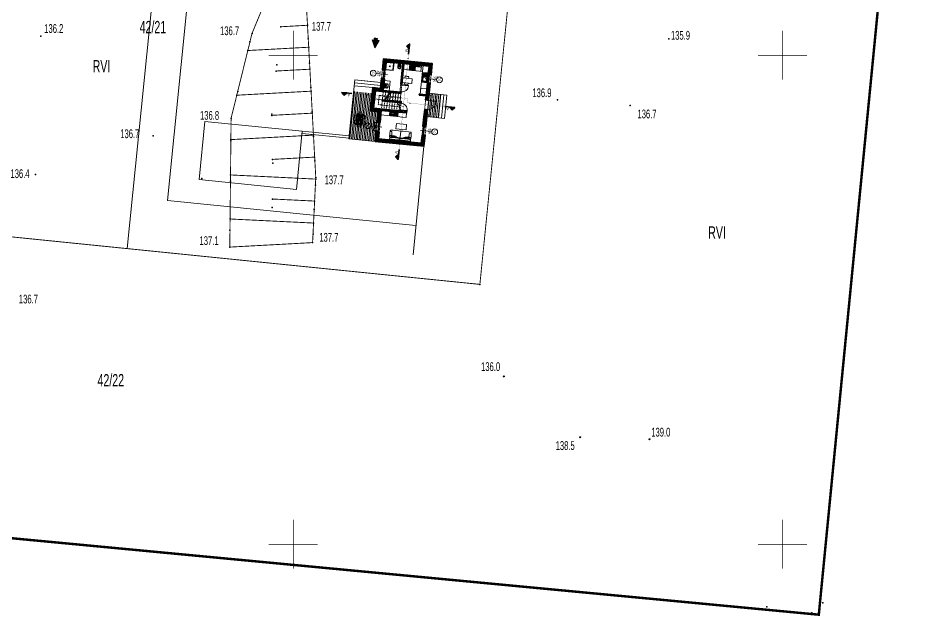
# Model space of a CAD drawing. Header units: millimetres. Extents: x -2481 to 45049, y -11067 to 11055.
# Drawn here: x 35460 to 44647, y -11067 to -4953 of the extents above; entities that cross this region are included whole.
import ezdxf

# ---------------------------------------------------------------- set-up
doc = ezdxf.new("R2010")
doc.units = ezdxf.units.MM
for name, pattern in [('DASHED', [19.05, 12.7, -6.35]), ('DOT', [6.35, 0, -6.35]), ('GAG', [2.5, 1.5, -0.5, 0, -0.5]), ('GUZ', [1.5, 1, -0.5]), ('WSQ', [1.75, 1.25, -0.5])]:
    doc.linetypes.add(name, pattern=pattern)
for name, color, linetype, lineweight in [('A-ELEWACJA CIENKA', 11, 'Continuous', 13), ('A-meble', 254, 'Continuous', 5), ('A-murowane', 3, 'Continuous', 35), ('A-p.widokowa', 6, 'Continuous', 15), ('A-pod', 6, 'DASHED', 15), ('A-schody', 2, 'Continuous', 5), ('A-schody nad', 2, 'DASHED', 5), ('A-stolarka', 1, 'Continuous', 5), ('A-w.ocieplenie', 4, 'BATTING', 5), ('A-wykończenie', 4, 'Continuous', 5), ('A17_OPIS_WARSTW', 22, 'Continuous', 9), ('B-linia przekrojowa', 255, 'DOT', 30), ('B-materiały', 9, 'Continuous', 0), ('B-opis', 7, 'Continuous', 0)]:
    doc.layers.add(name, color=color, linetype=linetype, lineweight=lineweight)
for name, color, linetype in [('DZIALKI', 96, 'Continuous'), ('nr_dzialki', 96, 'Continuous'), ('siatka', 1, 'Continuous'), ('skarpa', 7, 'WSQ'), ('uzytki', 96, 'GUZ'), ('wys_pomiar', 7, 'Continuous'), ('zakres', 1, 'GAG')]:
    doc.layers.add(name, color=color, linetype=linetype)
doc.styles.add('APLUS', font='arial.ttf', dxfattribs={"width": 0.6})
doc.styles.get("Standard").update_dxf_attribs({"font": 'arial.ttf'})
doc.linetypes.add('BATTING', pattern='A,0.00254,-2.54,[134,ltypeshp.shx,S=2.54,R=0,X=-2.54,Y=0],-5.08,[134,ltypeshp.shx,S=2.54,R=180,X=2.54,Y=0],-2.54', length=10.16254)

# ---------------------------------------------------------------- blocks, each defined once
blk = doc.blocks.new('WSP')
at = {"color": 0, "linetype": 'Continuous'}
blk.add_circle((0, 0), 0.1, dxfattribs=at)
blk = doc.blocks.new('A$C65A02EB3')
at = {"layer": 'A-meble'}
for p, q in [((61.3, 59.7), (0, 59.7)), ((0, 59.7), (0, 0)), ((0, 0), (61.3, 0)), ((4.6, 50.5), (4.6, 9.2)), ((4.6, 30.8), (10.3, 36.5)), ((4.6, 30.8), (28.9, 30.8)), ((8.7, 24.8), (4.6, 28.9)), ((4.6, 28.9), (28.9, 28.9)), ((5.9, 53.8), (10.3, 49.5)), ((8.7, 8.7), (5.9, 5.9)), ((50.5, 55.1), (9.2, 55.1)), ((9.2, 4.6), (50.5, 4.6)), ((12.7, 20.8), (10.2, 23.4)), ((12.7, 12.7), (10.2, 10.2)), ((11.7, 48), (14.3, 45.5)), ((11.7, 37.9), (14.3, 40.4)), ((21.8, 48), (19.3, 45.5)), ((21.8, 37.9), (19.3, 40.4)), ((20.8, 20.8), (23.4, 23.4)), ((20.8, 12.7), (23.4, 10.2)), ((28.9, 55.1), (23.3, 49.5)), ((28.9, 30.8), (23.3, 36.5)), ((24.8, 24.8), (28.9, 28.9)), ((24.8, 8.7), (28.9, 4.6)), ((28.9, 55.1), (28.9, 30.8)), ((28.9, 28.9), (28.9, 4.6)), ((30.8, 55.1), (34.9, 51)), ((30.8, 55.1), (30.8, 30.8)), ((30.8, 30.8), (34.9, 34.9)), ((30.8, 30.8), (55.1, 30.8)), ((30.8, 28.9), (55.1, 28.9)), ((36.5, 23.3), (30.8, 28.9)), ((30.8, 28.9), (30.8, 4.6)), ((36.5, 10.3), (30.8, 4.6)), ((36.4, 49.5), (38.9, 47)), ((36.4, 36.4), (38.9, 38.9)), ((40.4, 19.3), (37.9, 21.8)), ((40.4, 14.3), (37.9, 11.7)), ((48, 21.8), (45.5, 19.3)), ((48, 11.7), (45.5, 14.3)), ((47, 47), (49.5, 49.5)), ((47, 38.9), (49.5, 36.4)), ((55.1, 28.9), (49.5, 23.3)), ((53.8, 5.9), (49.5, 10.3)), ((51, 51), (53.8, 53.8)), ((51, 34.9), (55.1, 30.8)), ((55.1, 9.2), (55.1, 50.5)), ((59.9, 50.1), (56.5, 50.1)), ((56.5, 50.1), (56.5, 48.7)), ((56.5, 48.7), (59.9, 48.7)), ((56.5, 47), (56.5, 48.4)), ((56.5, 48.4), (59.9, 48.4)), ((59.9, 47), (56.5, 47)), ((56.5, 45.2), (56.5, 46.7)), ((56.5, 46.7), (59.9, 46.7)), ((59.9, 45.2), (56.5, 45.2)), ((59.9, 48.7), (59.9, 50.1)), ((59.9, 48.4), (59.9, 47)), ((59.9, 46.7), (59.9, 45.2)), ((61.3, 0), (61.3, 59.7))]:
    blk.add_line(p, q, dxfattribs=at)
for centre, radius in [((16.8, 16.8), 6.76), ((16.8, 43), 4.58), ((43, 43), 6.76), ((43, 16.8), 4.58), ((58.3, 39.7), 2.18), ((58.3, 30.5), 2.18), ((58.3, 21.3), 2.18), ((58.3, 12.2), 2.18)]:
    blk.add_circle(centre, radius, dxfattribs=at)
for centre, start, end in [((9.2, 50.5), 90, 180), ((9.2, 9.2), 180, 270), ((50.5, 50.5), 0, 90), ((50.5, 9.2), 270, 0)]:
    blk.add_arc(centre, 4.6, start, end, dxfattribs=at)
blk = doc.blocks.new('A$C7FE075C5')
at = {"layer": 'A-stolarka'}
for p, q in [((-5, 0), (-85, 0)), ((-85, -4), (-5, -4)), ((-85, -8), (-5, -8))]:
    blk.add_line(p, q, dxfattribs=at)
for points in [[(-90, 0), (-85, 0), (-85, -8), (-90, -8), (-90, 0)], [(-5, 0), (0, 0), (0, -8), (-5, -8), (-5, 0)]]:
    blk.add_lwpolyline(points, dxfattribs=at)
blk = doc.blocks.new('A$C7B764E71')
at = {"layer": 'A-meble'}
for points in [[(-90, 0), (-90, 90), (0, 90), (0, 0)], [(-85, 5), (-85, 85), (-5, 85), (-5, 5)]]:
    blk.add_lwpolyline(points, close=True, dxfattribs=at)
blk.add_circle((-44, 45), 5, dxfattribs=at)
at = {"layer": 'A-meble', "style": 'APLUS', "width": 0.8, "flags": 9}
blk.add_attdef('ESTCODE', (-90, 90), '', height=0.0213, dxfattribs=at)
blk = doc.blocks.new('A$C19D832B9')
at = {"layer": 'A-meble'}
blk.add_lwpolyline([(49.5, -12.6, -0.108747), (30.3, -15.5), (0, -13.5), (0, 13.5), (30.3, 15.5, -0.108747), (49.5, 12.6, -0.297002), (58.1, 0, -0.297002)], format="xyb", close=True, dxfattribs=at)
for points in [[(2.9, -13.7), (3.8, -11.4, 0.092626), (3.9, -10.6), (3.9, 10.3, 0.110215), (3.7, 11.1), (2.5, 13.7)], [(33.4, -11.5, 0.140223), (47.8, -8.2, 0.280577), (53.5, 0, 0.280577), (47.8, 8.2, 0.140223), (33.4, 11.5, 0.496783), (19.9, 0, 0.496783), (33.4, -11.5, -0.492052), (21.8, 0, -0.492052), (33.4, 11.5)], [(32.2, -3.9), (28.2, -3.9, -0.414214), (26.2, -1.9), (26.2, 0), (26.2, 1.8, -0.414214), (28.2, 3.8), (32.2, 3.8)], [(47.6, -8.4, 0.255814), (54.7, 0, 0.255814), (47.6, 8.4)]]:
    blk.add_lwpolyline(points, format="xyb", dxfattribs=at)
blk.add_lwpolyline([(6.1, -11), (6.1, 10.7)], dxfattribs=at)
for centre in [(14.8, 5.8), (14.8, -5.8)]:
    blk.add_circle(centre, 1.28, dxfattribs=at)
blk.add_arc((30.4, 0), 4.2, 294.68589, 65.31411, dxfattribs=at)
blk = doc.blocks.new('A$C40803298')
at = {"layer": 'A-meble', "linetype": 'Continuous'}
for p, q in [((0, -22.5), (0, 22.5)), ((0, 22.5), (19.5, 22.5)), ((0, 7.1), (0, -7.1)), ((15.6, 3.8), (15.6, 1.4)), ((0, -22.5), (19.5, -22.5)), ((11.8, 0), (14.2, 0)), ((15.6, -1.4), (15.6, -3.8)), ((17.1, 0), (19.5, 0))]:
    blk.add_line(p, q, dxfattribs=at)
for points in [[(2.4, 12.9), (2, 11.3), (1.7, 9.7), (1.5, 8.1), (1.3, 6.5), (1.1, 4.9), (1, 3.2), (0.9, 1.6), (0.9, 0)], [(0.9, 0), (0.9, -1.6), (1, -3.2), (1.1, -4.8), (1.3, -6.5), (1.5, -8.1), (1.7, -9.7), (2, -11.3), (2.3, -12.9)], [(3.7, 15), (3.4, 14.7), (3.2, 14.5), (3, 14.3), (2.8, 14), (2.7, 13.8), (2.6, 13.5), (2.4, 13.2), (2.4, 12.9)], [(3.7, 12.7), (3.5, 11.1), (3.3, 9.5), (3.1, 7.9), (3, 6.4), (2.9, 4.8), (2.8, 3.2), (2.8, 1.6), (2.8, 0)], [(2.8, 0), (2.8, -1.6), (2.8, -3.2), (2.9, -4.8), (3, -6.3), (3.1, -7.9), (3.3, -9.5), (3.5, -11.1), (3.7, -12.7)], [(22.5, 21.3), (20, 21.3), (17.5, 21), (15, 20.5), (12.5, 19.8), (10.2, 18.9), (7.9, 17.7), (5.7, 16.4), (3.7, 15)], [(5, 15), (4.7, 14.8), (4.5, 14.5), (4.3, 14.2), (4.1, 13.9), (4, 13.6), (3.8, 13.3), (3.8, 13), (3.7, 12.7)], [(22.5, 21.3), (20.1, 21.3), (17.8, 21), (15.4, 20.5), (13.1, 19.8), (10.9, 18.8), (8.8, 17.7), (6.8, 16.4), (5, 15)], [(11, 12), (10.2, 10.6), (9.6, 9.2), (9, 7.7), (8.6, 6.2), (8.3, 4.7), (8.1, 3.1), (8, 1.6), (8.1, 0)], [(8.1, 0), (8, -1.6), (8.1, -3.1), (8.3, -4.7), (8.6, -6.2), (9, -7.7), (9.6, -9.2), (10.2, -10.6), (11, -12)], [(11.7, 12.6), (11.3, 9.4), (11, 6.3), (10.8, 3.2), (10.7, 0), (10.8, -3.2), (11, -6.3), (11.3, -9.5), (11.7, -12.6)], [(20.7, 19.7), (19.2, 19.1), (17.8, 18.4), (16.5, 17.5), (15.2, 16.6), (14, 15.6), (12.9, 14.4), (11.9, 13.2), (11, 12)], [(29.2, 18.2), (28.2, 19.2), (27.2, 20.1), (26.1, 20.9), (24.9, 21.5), (23.6, 22), (22.2, 22.3), (20.9, 22.5), (19.5, 22.5)], [(26.4, 17.4), (25.9, 18), (25.2, 18.5), (24.6, 18.9), (23.8, 19.2), (23.1, 19.5), (22.3, 19.7), (21.5, 19.7), (20.7, 19.7)], [(31.7, 6.2), (31.4, 7.7), (30.9, 9.2), (30.4, 10.7), (29.8, 12.1), (29.1, 13.5), (28.3, 14.9), (27.4, 16.2), (26.4, 17.4)], [(31.1, 15.2), (30.9, 15.6), (30.7, 16), (30.5, 16.4), (30.2, 16.8), (30, 17.2), (29.7, 17.5), (29.4, 17.9), (29.2, 18.2)], [(34.9, 1.6), (34.8, 3.3), (34.5, 5.1), (34.2, 6.9), (33.7, 8.6), (33.2, 10.3), (32.6, 12), (31.9, 13.6), (31.1, 15.2)], [(31.7, -6.2), (32, -4.7), (32.3, -3.1), (32.4, -1.6), (32.4, 0), (32.4, 1.6), (32.3, 3.1), (32, 4.7), (31.7, 6.2)], [(34.9, -1.6), (35, -1.2), (35, -0.8), (35, -0.4), (35, 0), (35, 0.4), (35, 0.8), (35, 1.2), (34.9, 1.6)], [(2.3, -12.9), (2.4, -13.2), (2.5, -13.4), (2.7, -13.7), (2.8, -14), (3, -14.3), (3.2, -14.5), (3.4, -14.7), (3.7, -14.9)], [(3.7, -12.7), (3.7, -13), (3.8, -13.3), (3.9, -13.6), (4.1, -13.9), (4.3, -14.2), (4.5, -14.5), (4.7, -14.7), (4.9, -15)], [(3.7, -14.9), (5.7, -16.4), (7.9, -17.7), (10.1, -18.8), (12.5, -19.8), (14.9, -20.5), (17.4, -21), (19.9, -21.3), (22.5, -21.3)], [(4.9, -15), (6.8, -16.4), (8.8, -17.7), (10.9, -18.8), (13.1, -19.7), (15.4, -20.5), (17.7, -21), (20.1, -21.3), (22.5, -21.3)], [(11, -12), (11.9, -13.2), (12.9, -14.4), (14, -15.6), (15.2, -16.6), (16.5, -17.5), (17.8, -18.4), (19.2, -19.1), (20.7, -19.7)], [(19.5, -22.5), (20.9, -22.5), (22.2, -22.3), (23.6, -22), (24.9, -21.5), (26.1, -20.9), (27.2, -20.1), (28.2, -19.2), (29.2, -18.2)], [(20.7, -19.7), (21.5, -19.7), (22.3, -19.7), (23.1, -19.5), (23.8, -19.2), (24.6, -18.9), (25.2, -18.5), (25.9, -18), (26.4, -17.4)], [(26.4, -17.4), (27.4, -16.2), (28.3, -14.9), (29.1, -13.5), (29.8, -12.1), (30.4, -10.7), (30.9, -9.2), (31.4, -7.7), (31.7, -6.2)], [(29.2, -18.2), (29.4, -17.9), (29.7, -17.5), (30, -17.2), (30.2, -16.8), (30.5, -16.4), (30.7, -16), (30.9, -15.6), (31.1, -15.2)], [(31.1, -15.2), (31.9, -13.6), (32.6, -12), (33.2, -10.3), (33.7, -8.6), (34.2, -6.9), (34.5, -5.1), (34.8, -3.3), (34.9, -1.6)]]:
    blk.add_lwpolyline(points, dxfattribs=at)
for points in [[(12.7, 0), (13.5, -2.1), (15.6, -2.9), (17.8, -2.1), (18.6, 0), (17.8, 2.1), (15.6, 2.9), (13.5, 2.1)], [(13.5, 0), (14.1, -1.5), (15.6, -2.1), (17.2, -1.5), (17.8, 0), (17.2, 1.5), (15.6, 2.1), (14.1, 1.5)]]:
    blk.add_lwpolyline(points, close=True, dxfattribs=at)
blk = doc.blocks.new('A$C5D1E42C7')
at = {"layer": 'A-meble', "linetype": 'Continuous'}
for p, q in [((34.4, 106.7), (65.8, 106.7)), ((34.4, 106.7), (34.4, 91.4)), ((34.9, 109.5), (34.6, 107.6)), ((65.7, 107.6), (34.6, 107.6)), ((34.9, 109.5), (65.4, 109.5)), ((65.7, 107.6), (65.4, 109.5)), ((65.8, 91.4), (65.8, 106.7)), ((87.8, 106.7), (119.2, 106.7)), ((87.8, 106.7), (87.8, 91.4)), ((88.2, 109.5), (87.9, 107.6)), ((119, 107.6), (87.9, 107.6)), ((88.2, 109.5), (118.7, 109.5)), ((119, 107.6), (118.7, 109.5)), ((119.1, 91.4), (119.1, 106.7)), ((-0.2, 72.4), (1.7, 72.7)), ((-0.2, 72.4), (-0.2, 41.9)), ((1.7, 41.6), (-0.2, 41.9)), ((1.7, 41.6), (1.7, 72.7)), ((2.6, 72.8), (2.6, 41.5)), ((2.6, 72.8), (17.9, 72.8)), ((17.9, 41.5), (2.6, 41.5)), ((137.2, 91.4), (17.9, 91.4)), ((17.9, 91.4), (17.9, 22.9)), ((17.9, 22.9), (137.2, 22.9)), ((34.6, 7.6), (34.6, 22.9)), ((34.6, 7.6), (66, 7.6)), ((35.1, 4.8), (34.8, 6.7)), ((65.9, 6.7), (34.8, 6.7)), ((35.1, 4.8), (65.6, 4.8)), ((65.9, 6.7), (65.6, 4.8)), ((66, 22.9), (66, 7.6)), ((88, 7.6), (88, 22.9)), ((88, 7.6), (119.4, 7.6)), ((88.4, 4.8), (88.1, 6.7)), ((119.2, 6.7), (88.1, 6.7)), ((88.4, 4.8), (118.9, 4.8)), ((119.2, 6.7), (118.9, 4.8)), ((119.4, 22.9), (119.4, 7.6)), ((137.2, 22.9), (137.2, 91.4)), ((152.4, 72.8), (137.2, 72.8)), ((137.2, 41.5), (152.4, 41.5)), ((152.4, 72.8), (152.4, 41.5)), ((155.3, 72.4), (153.4, 72.7)), ((153.4, 41.6), (153.4, 72.7)), ((153.4, 41.6), (155.3, 41.9)), ((155.3, 72.4), (155.3, 41.9))]:
    blk.add_line(p, q, dxfattribs=at)
for points in [[(17.9, 85.6), (25, 85.4), (31.9, 85.1), (38, 84.8), (43.6, 84.5), (48.7, 84.2), (53.4, 83.8), (57.7, 83.5), (61.7, 83.1), (65.4, 82.8), (68.6, 82.5), (71.6, 82.2), (74.3, 81.9), (76.6, 81.7), (78.6, 81.6), (80.3, 81.5), (81.7, 81.5), (82.8, 81.5), (83.8, 81.6), (84.5, 81.7), (85.1, 81.8), (85.5, 82), (85.9, 82.2), (86.1, 82.5), (86.3, 82.8), (86.5, 83.1), (86.5, 83.4), (86.6, 83.7), (86.5, 84), (86.5, 84.3), (86.4, 84.6), (86.2, 84.9), (86.1, 85.2), (85.9, 85.4), (85.7, 85.7), (85.6, 86), (85.4, 86.2), (85.3, 86.4), (85.2, 86.7), (85.2, 86.9), (85.2, 87.1), (85.3, 87.4), (85.4, 87.6), (85.5, 87.8), (85.7, 88), (85.9, 88.1), (86.2, 88.3), (86.5, 88.4), (86.9, 88.4), (87.3, 88.5), (87.9, 88.5), (88.5, 88.5), (89.2, 88.4), (90, 88.4), (91, 88.3), (92, 88.1), (93.3, 88), (94.7, 87.8), (96.3, 87.6), (98.2, 87.3), (100.3, 87.1), (102.7, 86.8), (105.3, 86.5), (108.3, 86.2), (111.6, 85.9), (115.2, 85.6), (119.1, 85.2), (123.2, 84.9), (127.6, 84.5), (132.3, 84.2), (137.2, 83.8)], [(17.9, 76.2), (31.2, 76.5)], [(17.9, 67.6), (27.9, 66.9), (33.5, 66.8), (39.4, 66.7), (44.7, 66.6), (49.3, 66.6), (53.5, 66.5), (57.3, 66.4), (60.8, 66.4), (64.1, 66.3), (67.2, 66.2), (70.1, 66.1), (72.8, 66), (75.5, 65.8), (78.1, 65.7), (80.7, 65.6), (83.3, 65.5), (85.9, 65.4), (88.3, 65.3), (90.7, 65.2), (93, 65.1), (95.2, 65.1), (97.2, 65.1), (99, 65.1), (100.6, 65.1), (102.1, 65.2), (103.4, 65.3), (104.6, 65.5), (105.7, 65.6), (106.6, 65.8), (107.5, 66), (108.2, 66.3), (108.8, 66.6), (109.4, 66.9), (109.9, 67.2), (110.4, 67.5), (110.8, 67.8), (111.2, 68.1), (111.6, 68.4), (112, 68.7), (112.5, 69), (112.9, 69.2), (113.4, 69.5), (114, 69.6), (114.6, 69.8), (115.2, 69.9), (115.9, 70), (116.6, 70), (117.4, 70), (118.3, 70), (119.2, 69.9), (120.1, 69.8), (121, 69.6), (122, 69.4), (123, 69.2), (124.1, 69), (125.2, 68.7), (126.4, 68.3), (127.9, 67.9), (129.6, 67.5), (131.7, 67), (134.2, 66.4), (137.2, 65.7)], [(17.9, 56.4), (27.3, 56.8), (34.9, 57.2), (41.9, 57.4), (48.3, 57.6), (54.1, 57.7), (59.5, 57.7), (64.5, 57.7), (69.1, 57.7), (73.4, 57.6), (77.4, 57.6), (81.1, 57.5), (84.5, 57.4), (87.7, 57.3), (90.8, 57.2), (93.7, 57), (96.5, 56.9), (99.1, 56.8), (101.5, 56.7), (103.8, 56.7), (105.9, 56.6), (107.9, 56.6), (109.7, 56.7), (111.3, 56.8), (112.8, 56.9), (114.2, 57), (115.5, 57.2), (116.6, 57.4), (117.7, 57.6), (118.7, 57.8), (119.7, 57.9), (120.6, 58.1), (121.6, 58.3), (122.5, 58.4), (123.4, 58.5), (124.3, 58.6), (125.3, 58.6), (126.3, 58.6), (127.3, 58.6), (128.4, 58.5), (129.5, 58.4), (130.7, 58.2), (131.8, 58.1), (132.8, 57.9), (133.7, 57.8), (134.5, 57.6), (135.2, 57.5), (135.7, 57.4), (136, 57.3), (136.2, 57.2), (136.4, 57.2), (136.5, 57.2), (136.7, 57.2), (136.9, 57.2), (137.2, 57.2)], [(17.9, 45.2), (30.3, 45.5), (41, 45.8), (49.3, 46.2), (55.7, 46.5), (60.5, 46.8), (64.3, 47.2), (67.4, 47.5), (70.2, 47.8), (72.9, 48), (75.4, 48.3), (77.8, 48.5), (80, 48.8), (82.2, 49), (84.2, 49.2), (86.2, 49.4), (88.1, 49.5), (90.1, 49.7), (91.9, 49.8), (93.8, 49.9), (95.7, 50), (97.6, 50), (99.5, 50), (101.4, 50), (103.4, 49.9), (105.4, 49.8), (107.4, 49.7), (109.4, 49.5), (111.4, 49.3), (113.3, 49), (115.1, 48.8), (116.8, 48.6), (118.5, 48.3), (120, 48.1), (121.4, 47.9), (122.7, 47.6), (124, 47.4), (125.3, 47.2), (126.5, 47), (127.7, 46.8), (128.9, 46.5), (130.2, 46.4), (131.4, 46.2), (132.6, 46.1), (133.8, 46.1), (134.9, 46.2), (136.1, 46.4), (137.2, 46.7)], [(17.9, 38.1), (18.3, 38.5), (33.4, 38.8), (45.8, 39.1), (55.7, 39.5), (63.8, 39.8), (70.3, 40), (75.6, 40.3), (80.2, 40.5), (84.3, 40.6), (88.2, 40.8), (91.8, 40.8), (95.1, 40.9), (98.1, 40.9), (100.9, 40.9), (103.5, 40.9), (105.9, 40.8), (108.1, 40.7), (110.2, 40.7), (112.2, 40.6), (114.2, 40.5), (116, 40.3), (117.9, 40.2), (119.7, 40.1), (121.6, 39.9), (123.5, 39.8), (125.5, 39.6), (127.5, 39.5), (129.5, 39.3), (131.5, 39.2), (133.4, 39.1), (135.3, 39.1), (137.2, 39.1)], [(29.1, 30.3), (29.1, 30.3), (17.9, 31), (29.1, 30.3), (36, 30.3), (42, 30.4), (47, 30.4), (51.5, 30.4), (55.5, 30.3), (59.2, 30.3), (62.7, 30.2), (66, 30.1), (69, 30), (71.9, 29.9), (74.7, 29.8), (77.2, 29.6), (79.7, 29.5), (82, 29.4), (84.3, 29.3), (86.5, 29.2), (88.7, 29.1), (90.9, 29), (93.2, 29), (95.6, 29), (98.2, 29), (101, 29), (104, 29.1), (107.6, 29.3), (111.8, 29.6), (116.6, 30.1), (122.4, 30.7), (129.2, 31.4), (137.2, 32.4)], [(31.2, 76.5), (40.8, 76.5), (46.8, 76.3), (51.7, 76), (55.8, 75.7), (59.5, 75.4), (62.9, 75.1), (66.2, 74.8), (69.4, 74.6), (72.4, 74.3), (75.3, 74.1), (78, 73.8), (80.5, 73.6), (82.9, 73.3), (85, 73.1), (87, 72.9), (88.9, 72.7), (90.5, 72.4), (92.1, 72.3), (93.4, 72.1), (94.6, 72), (95.7, 71.9), (96.7, 71.9), (97.5, 71.9), (98.2, 71.9), (98.8, 72), (99.3, 72.1), (99.8, 72.3), (100.2, 72.5), (100.5, 72.7), (100.8, 73), (101, 73.2), (101.2, 73.5), (101.3, 73.9), (101.4, 74.2), (101.4, 74.5), (101.4, 74.9), (101.3, 75.2), (101.1, 75.6), (100.9, 76), (100.7, 76.3), (100.4, 76.7), (100.2, 77), (99.9, 77.4), (99.6, 77.7), (99.4, 78.1), (99.2, 78.5), (99, 78.8), (98.8, 79.2), (98.7, 79.5), (98.7, 79.9), (98.7, 80.2), (98.8, 80.5), (98.9, 80.8), (99.1, 81.1), (99.4, 81.4), (99.7, 81.6), (100.2, 81.8), (100.6, 82), (101.1, 82.1), (101.7, 82.1), (102.2, 82.1), (102.8, 82), (103.5, 81.8), (104.3, 81.6), (105.1, 81.3), (106.1, 81), (107.3, 80.6), (108.7, 80.2), (110.3, 79.8), (112.1, 79.3), (114.2, 78.8), (116.7, 78.3), (119.7, 77.7), (123.1, 77), (127.2, 76.2), (131.8, 75.3), (137.2, 74.3)]]:
    blk.add_lwpolyline(points, dxfattribs=at)
blk = doc.blocks.new('A$C202843A7')
at = {"layer": 'A-meble'}
for p, q in [((0, 88.9), (0, -88.9)), ((0, 88.9), (2.5, 88.9)), ((2.1, -89), (2.5, 88.9)), ((78.4, -0.2), (2.3, -0.2)), ((2, -88.9), (0, -88.9))]:
    blk.add_line(p, q, dxfattribs=at)
at = {"layer": 'A-meble', "extrusion": (0, 0, -1)}
for centre, major_axis, ratio, start_param, end_param in [((8.7, 48.7), (-0.1, -42.1), 0.5, 2.839255, 3.44393), ((64.7, 71.6), (-2.6, -253.4), 0.241851, 1.281355, 1.639527), ((-17.2, 70), (12, -98.6), 0.349214, 4.561779, 5.545413), ((44.3, -676.6), (-3.3, 768), 0.428545, -0.07905, 0.084988), ((-13.5, 70), (18.7, -86.5), 0.364413, 4.570785, 4.917643), ((80.9, -3.1), (-0.3, -131.4), 0.5, 2.008042, 2.335845), ((81.1, -3.5), (-0.3, -131.4), 0.5, 2.007331, 2.336721), ((30.6, 65.1), (0, 16.4), 0.5, 5.084687, 5.986745), ((33.9, 75.4), (0, 12.6), 0.5, 5.1492, 6.242993), ((45.6, 38.8), (0.1, 54.5), 0.5, 5.589811, 5.629865), ((33.6, 87.1), (0.002, 0.854), 0.5, 0.196887, 1.595932), ((30, 79.6), (0, -11.3), 0.5, 3.920319, 5.481465), ((58.4, 82.1), (0.1, 22.2), 0.5, 1.263611, 1.877982), ((73.6, -6.1), (-0.2, -95.4), 0.5, 3.03912, 3.224414), ((77.7, 86.2), (0.01, 2.71), 0.5, 0.082821, 1.296763), ((28.2, 69.9), (10.7, -146.6), 0.354425, 4.621896, 5.236315), ((47.7, 803.7), (1.7, 730.9), 0.5, 3.202957, 3.217363), ((-13.5, 70), (18.7, -86.5), 0.364413, 5.280204, 5.731324), ((32.2, 34.9), (-0.1, -23.3), 0.5, 1.311513, 2.136743), ((32.8, 58.5), (-0.1, -23.3), 0.5, 1.311513, 2.136743), ((80.3, -26.7), (-0.3, -131.4), 0.5, 2.008042, 2.335845), ((21.1, 29), (0.001, 0.46), 0.5, 2.917371, 4.602327), ((80.5, -27.1), (-0.3, -131.4), 0.5, 2.00702, 2.336707), ((18.3, 56), (-0.1, -28), 0.5, -0.284892, -0.212059), ((21.8, 52.7), (0.001, 0.609), 0.5, 3.161019, 4.358679), ((96.5, 12.9), (-0.3, -152.4), 0.5, 1.756878, 1.798639), ((18.9, 79.5), (-0.1, -28), 0.5, 5.998293, 6.071126), ((-13.5, 70), (18.7, -86.5), 0.364413, 4.996651, 5.050084), ((21.8, 52.5), (0.1, 23.5), 0.5, 1.753907, 3.11615), ((97.1, 36.5), (0.3, 152.4), 0.5, 4.898471, 4.940232), ((30, 41.5), (0, 16.4), 0.5, 5.084687, 5.986745), ((22.5, 76.1), (-0.1, -23.5), 0.5, 6.14291, 6.257743), ((33.3, 51.8), (0, -12.6), 0.5, 2.007607, 3.1014), ((44.9, 15.2), (-0.1, -54.5), 0.5, 2.448219, 2.488272), ((15.6, 69.2), (0.1, 41.4), 0.5, 2.101067, 2.463892), ((16.2, 92.8), (0.1, 41.4), 0.5, 2.101067, 2.361017), ((22.5, 76.1), (-0.1, -23.5), 0.5, 4.895499, 5.235662), ((33, 63.6), (0.002, 0.86), 0.5, 0.202914, 1.589906), ((29.4, 56), (0, 11.3), 0.5, 0.778726, 2.339872), ((47.7, 803.7), (-2.1, -731.2), 0.357447, -0.089589, 0.042208), ((65.3, -72.2), (1.4, -257.4), 0.241722, 1.50416, 1.855742), ((-18, -70.2), (-12.9, -97.6), 0.356984, 3.866246, 4.858501), ((44, -804.5), (1.7, 730.9), 0.5, -0.074803, -0.061365), ((32.6, -35), (0.1, 24.6), 0.5, 4.162178, 4.964682), ((33.1, -58.8), (0.1, 24.6), 0.5, 4.162178, 4.964682), ((20.9, -28.9), (-0.001, -0.475), 0.5, 1.716685, 3.329987), ((80.3, 26.6), (-0.3, -131.4), 0.5, 0.805748, 1.133542), ((80.5, 27), (-0.3, -131.4), 0.5, 0.805748, 1.134525), ((17.9, -55.8), (0.1, 28), 0.5, 0.212059, 0.284892), ((21.4, -52.7), (0.001, 0.484), 0.5, -1.406403, 0.16989), ((80.8, 2.8), (-0.3, -131.4), 0.5, 0.805748, 1.133542), ((109.8, -10.7), (0.4, 179.3), 0.5, 4.502584, 4.541078), ((81, 3.1), (-0.3, -131.4), 0.5, 0.804859, 1.134501), ((18.5, -79.6), (-0.1, -28), 0.5, 3.353652, 3.426485), ((21.3, -52.9), (0.1, 24), 0.5, 0.047032, 1.394088), ((110.4, -34.6), (0.4, 179.3), 0.5, 4.502584, 4.541078), ((29.3, -42), (0, 15.6), 0.5, 3.397414, 4.322562), ((21.8, -76.7), (0.1, 24), 0.5, 0.047032, 0.159296), ((29.8, -65.8), (0, 15.6), 0.5, 3.397414, 4.322562), ((44.8, -15.2), (-0.1, -54.5), 0.5, 0.65332, 0.693374), ((33, -51.7), (0, 12.6), 0.5, 3.181785, 4.275578), ((14, -70), (-0.1, -43.8), 0.5, 3.847664, 4.200589), ((14.5, -93.9), (0.1, 43.8), 0.5, 0.780543, 1.058997), ((21.8, -76.7), (0.1, 24), 0.5, 1.021462, 1.394088), ((32.6, -63.5), (-0.002, -0.844), 0.5, 4.677264, 6.096287), ((29.4, -56.2), (0, 10.6), 0.5, 0.776911, 2.388504), ((29.9, -80), (0, 10.6), 0.5, 0.776911, 2.388504), ((44, -804.5), (-1.2, -731.3), 0.354988, 3.099069, 3.23211), ((57.9, -82.4), (-0.1, -22.2), 0.5, 4.431844, 5.019574), ((27.1, -70.4), (-11.9, -143.9), 0.36621, 4.172397, 4.800103), ((8.4, -48.8), (-0.1, -42.1), 0.5, -0.302337, 0.302337), ((47.3, 676.4), (-6.7, -768), 0.430362, -0.084299, 0.079047), ((45.3, -39), (-0.1, -54.5), 0.5, 0.65332, 0.693374), ((33.5, -75.5), (0, 12.6), 0.5, 3.181785, 4.275578), ((73.6, 5.8), (-0.2, -95.4), 0.5, -0.082776, 0.102473), ((77.2, -86.6), (0.01, 2.71), 0.5, 1.842834, 3.058816)]:
    blk.add_ellipse(centre, major_axis=major_axis, ratio=ratio, start_param=start_param, end_param=end_param, dxfattribs=at)
at = {"layer": 'A-meble'}
for start_param, end_param in [(4.570785, 4.894627), (5.284804, 5.731324), (4.997284, 5.038605)]:
    blk.add_ellipse((-13.5, -70.3), major_axis=(18.7, 86.5), ratio=0.364413, start_param=start_param, end_param=end_param, dxfattribs=at)
blk = doc.blocks.new('A$C2BB25C49')
at = {"layer": 'A-meble', "linetype": 'Continuous'}
for p, q in [((-18.3, -37.6), (-18.3, 0)), ((0, 0), (-18.3, 0)), ((-19.4, -0.2), (-21.7, -0.5)), ((-21.7, -37.1), (-21.7, -0.5)), ((-21.7, -37.1), (-19.4, -37.5)), ((-19.4, -0.2), (-19.4, -37.5)), ((-18.3, -37.6), (0, -37.6))]:
    blk.add_line(p, q, dxfattribs=at)
blk = doc.blocks.new('A$C443F3476')
at = {"layer": 'A-p.widokowa'}
for p, q in [((19, 57), (0, 57)), ((19, 38), (0, 38)), ((19, 19), (0, 19)), ((19, 0), (0, 0)), ((4.6, 52.4), (14.4, 42.6)), ((4.6, 33.4), (14.4, 23.6)), ((4.6, 14.4), (14.4, 4.6)), ((19, 57), (19, 0))]:
    blk.add_line(p, q, dxfattribs=at)
for centre in [(9.5, 47.5), (9.5, 28.5), (9.5, 9.5)]:
    blk.add_circle(centre, 7, dxfattribs=at)
blk = doc.blocks.new('A$C03B87020')
at = {"layer": 'A-stolarka'}
for points in [[(0, 5), (5, 5), (5, -5), (0, -5)], [(95, 5), (100, 5), (100, -5), (95, -5)], [(5, -5), (8, -5), (8, -82), (5, -82)]]:
    blk.add_lwpolyline(points, close=True, dxfattribs=at)
blk.add_arc((12.5, 0.6), 82.7, 266.87086, 356.15049, dxfattribs=at)
blk = doc.blocks.new('A$C46295A87')
at = {"layer": 'A-stolarka'}
for points in [[(5, 0), (5, -5), (-5, -5), (-5, 0)], [(-5, -5), (-5, -8), (-75, -8), (-75, -5)], [(5, -75), (5, -80), (-5, -80), (-5, -75)]]:
    blk.add_lwpolyline(points, close=True, dxfattribs=at)
blk.add_arc((-9.3, -9.4), 65.7, 178.78293, 273.72597, dxfattribs=at)
blk = doc.blocks.new('A$C4FEF13A8')
at = {"layer": 'A-meble'}
for p, q in [((0, -48.1), (0, 48.1)), ((0, 48.1), (57.7, 48.1)), ((4.4, -40.9), (4.4, 40.9)), ((7.8, 5.8), (7.8, 42.3)), ((7.8, 42.3), (12.6, 42.3)), ((7.8, 5.8), (12.6, 5.8)), ((9.2, 45.7), (48.5, 45.7)), ((12.6, 5.8), (12.6, 42.3)), ((15.2, 5.8), (15.2, 42.3)), ((15.2, 42.3), (20.1, 42.3)), ((15.2, 5.8), (20.1, 5.8)), ((17.6, 2.4), (40, 2.4)), ((20.1, 5.8), (20.1, 42.3)), ((22.7, 5.8), (22.7, 42.3)), ((22.7, 42.3), (27.5, 42.3)), ((22.7, 5.8), (27.5, 5.8)), ((27.5, 5.8), (27.5, 42.3)), ((30.2, 5.8), (30.2, 42.3)), ((30.2, 42.3), (35, 42.3)), ((30.2, 5.8), (35, 5.8)), ((35, 5.8), (35, 42.3)), ((37.6, 5.8), (37.6, 42.3)), ((37.6, 42.3), (42.4, 42.3)), ((37.6, 5.8), (42.4, 5.8)), ((42.4, 5.8), (42.4, 42.3)), ((45.1, 5.8), (45.1, 42.3)), ((45.1, 42.3), (49.9, 42.3)), ((45.1, 5.8), (49.9, 5.8)), ((49.9, 5.8), (49.9, 42.3)), ((53.3, -40.9), (53.3, 40.9)), ((57.7, -48.1), (57.7, 48.1)), ((0, -48.1), (57.7, -48.1)), ((9.2, -45.7), (48.5, -45.7)), ((10.4, -30.8), (10.4, -4.8)), ((17.6, -38), (40, -38)), ((47.3, -30.8), (47.3, -4.8))]:
    blk.add_line(p, q, dxfattribs=at)
for centre, radius in [((7.8, -9.2), 0.961), ((7.8, -26.3), 0.961), ((14.8, -17.8), 2.4)]:
    blk.add_circle(centre, radius, dxfattribs=at)
for centre, radius, start, end in [((9.2, 40.9), 4.81, 90, 180), ((17.6, -4.8), 7.21, 90, 180), ((40, -4.8), 7.21, 0, 90), ((48.5, 40.9), 4.81, 0, 90), ((9.2, -40.9), 4.81, 180, 270), ((17.6, -30.8), 7.21, 180, 270), ((40, -30.8), 7.21, 270, 0), ((48.5, -40.9), 4.81, 270, 0)]:
    blk.add_arc(centre, radius, start, end, dxfattribs=at)
blk = doc.blocks.new('A$C560A2D75')
at = {"layer": 'A-murowane'}
h = blk.add_hatch(color=256, dxfattribs=at)
h.dxf.hatch_style = 1
h.paths.add_polyline_path([(-78.5, 25), (-53.5, 0), (-103.5, 0)])
blk.add_line((-103.5, 0), (0, 0), dxfattribs=at)
blk.add_lwpolyline([(-78.5, 0), (-78.5, 25), (-53.5, 0), (-103.5, 0), (-78.5, 25)], dxfattribs=at)
blk = doc.blocks.new('A$C5F224DCF')
at = {"layer": 'B-linia przekrojowa'}
blk.add_line((-481.5, 0), (496.3, 0), dxfattribs=at)
at = {"layer": 'A17_OPIS_WARSTW'}
blk.add_blockref('A$C560A2D75', (-481.5, 0), dxfattribs=at)
at = {"layer": 'A17_OPIS_WARSTW', "xscale": -1}
blk.add_blockref('A$C560A2D75', (496.3, 0), dxfattribs=at)
at = {"layer": 'B-opis', "char_height": 30, "attachment_point": 1}
for insert in [(-526.9, 34.8), (518.4, 34.8)]:
    blk.add_mtext_dynamic_manual_height_columns('B', width=13.143, gutter_width=12.5, heights=[0], dxfattribs=dict(at, insert=insert))
blk = doc.blocks.new('A$C3B5F2327')
at = {"layer": 'B-linia przekrojowa'}
blk.add_lwpolyline([(-485, 289.1), (-485, -388.3), (-525, -388.3), (-525, -790.9)], dxfattribs=at)
at = {"layer": 'A17_OPIS_WARSTW', "xscale": -1, "rotation": 90}
blk.add_blockref('A$C560A2D75', (-485, 185.6), dxfattribs=at)
at = {"layer": 'A17_OPIS_WARSTW', "rotation": 90}
blk.add_blockref('A$C560A2D75', (-525, -770.6), dxfattribs=at)
at = {"layer": 'B-opis', "char_height": 30, "rotation": 90}
for insert, attachment_point in [((-519.8, 230.9), 3), ((-559.8, -816), 1)]:
    blk.add_mtext_dynamic_manual_height_columns('A', width=13.143, gutter_width=12.5, heights=[0], dxfattribs=dict(at, insert=insert, attachment_point=attachment_point))
blk = doc.blocks.new('A$C5FC52595')
at = {"layer": 'A-schody'}
h = blk.add_hatch(color=256, dxfattribs=at)
h.dxf.hatch_style = 1
edge = h.paths.add_edge_path()
edge.add_arc((-476.5, -312), 2.76, 0, 360)
at = {"layer": 'B-materiały'}
h = blk.add_hatch(dxfattribs=at)
h.set_pattern_fill('ANSI31', color=256, scale=5, angle=135)
h.set_pattern_definition([(180, (-3347.096, -6287.177), (-3e-15, -15.875), [])])
h.paths.add_polyline_path([(-465, 170), (-950, 170), (-950, -100), (-645, -100), (-645, -20), (-465, -20)])
h = blk.add_hatch(dxfattribs=at)
h.set_pattern_fill('ANSI31', color=256, scale=5, angle=135)
h.set_pattern_definition([(180, (-3347.096, -6257.177), (-3e-15, -15.875), [])])
h.paths.add_polyline_path([(-405, -720), (-405.2, -720), (-404.8, -600), (-644.2, -600), (-644.5, -780), (-645, -780), (-645, -720)])
blk.add_line((100, 0), (0, 0))
blk.add_line((100, 0), (0, 0))
blk.add_line((100, 0), (0, 0))
blk.add_line((100, 0), (0, 0))
for points in [[(0, 0), (80, 36), (80, 16), (100, 16), (100, 0)], [(0, 0), (80, 36), (80, 16), (100, 16), (100, 0)], [(0, 0), (80, -36), (80, -16), (100, -16), (100, 0)], [(0, 0), (80, -36), (80, -16), (100, -16), (100, 0)]]:
    blk.add_lwpolyline(points)
for points in [[(0, 0), (80, 36), (80, 0)], [(0, 0), (80, 36), (80, 0)], [(0, 0), (80, -36), (80, 0)], [(0, 0), (80, -36), (80, 0)], [(100, 16), (80, 16), (100, 0), (80, 0)], [(100, 16), (80, 16), (100, 0), (80, 0)], [(100, -16), (80, -16), (100, 0), (80, 0)], [(100, -16), (80, -16), (100, 0), (80, 0)]]:
    blk.add_solid(points)
at = {"layer": 'A-ELEWACJA CIENKA'}
for p, q in [((-405, -100), (-300.5, -100)), ((-130, -314.4), (-130, -130)), ((-100, -100), (-100, -320.4)), ((-130, -570), (-130, -350)), ((-212.5, -570), (-130, -570))]:
    blk.add_line(p, q, dxfattribs=at)
at = {"layer": 'A-ELEWACJA CIENKA', "ltscale": 5}
for points in [[(-645, -600), (-645, -615), (-645, -620), (-625, -620), (-625, -600), (-645, -600)], [(-425, -600), (-425, -615), (-425, -620), (-405, -620), (-405, -600), (-425, -600)]]:
    blk.add_lwpolyline(points, dxfattribs=at)
at = {"layer": 'A-meble'}
for p, q in [((-674.5, -390), (-674.5, -130)), ((-423, -190), (-423, -130)), ((-320.7, -190), (-320.7, -130)), ((-320.7, -190), (-423, -190)), ((-190, -510), (-190, -312.4)), ((-628, -390), (-674.5, -390)), ((-423, -510), (-190, -510)), ((-423, -510), (-423, -570)), ((-360, -510), (-360, -570)), ((-300, -510), (-300, -570)), ((-190, -492.1), (-130, -492.1)), ((-190, -510), (-130, -510)), ((-615, -570), (-578, -570))]:
    blk.add_line(p, q, dxfattribs=at)
for points in [[(-800.8, -298.1), (-746.9, -298.1), (-746.9, -401.9), (-800.8, -401.9)], [(-364.9, -508.6), (-364.9, -506.5), (-375.4, -506.5), (-375.4, -508.6)]]:
    blk.add_lwpolyline(points, close=True, dxfattribs=at)
blk.add_lwpolyline([(-323.8, -312.4), (-323.8, -411.9), (-275.8, -411.9), (-275.8, -312.4)], dxfattribs=at)
at = {"layer": 'A-murowane'}
for p, q in [((-435, -50), (-615, -50)), ((-435, -50), (-615, -50)), ((-752, -115), (-752, -100)), ((-302.5, -115), (-302.5, -130)), ((-214.5, -115), (-214.5, -100)), ((-343, -300.4), (-343, -312.4)), ((-835.5, -585), (-835.5, -600)), ((-747.5, -585), (-747.5, -570)), ((-650, -570), (-575, -570)), ((-645, -600), (-575, -600)), ((-475, -570), (-435, -570)), ((-475, -600), (-405, -600)), ((-302.5, -585), (-302.5, -570)), ((-214.5, -585), (-214.5, -600))]:
    blk.add_line(p, q, dxfattribs=at)
for points in [[(-300.5, -100), (-405, -100), (-405, -20), (-645, -20), (-645, -100), (-752, -100)], [(-615, -50), (-615, -312), (-611, -312), (-611, -324), (-615, -324), (-615, -390), (-628, -390), (-628, -130), (-750, -130)], [(-435, -50), (-434.9, -312.4), (-423, -312.4)], [(-920, -130), (-850, -130), (-850, -115), (-848, -115), (-848, -100), (-950, -100), (-950, -600), (-835.5, -600)], [(-920, -130), (-920, -570), (-837.5, -570)], [(-752, -115), (-750, -115), (-750, -130)], [(-615, -130), (-615, -312)], [(-302.5, -130), (-423, -130), (-423, -310.4)], [(-300.5, -100), (-300.5, -115), (-302.5, -115)], [(-214.5, -600), (-100, -600), (-100, -100), (-214.5, -100)], [(-214.5, -115), (-212.5, -115), (-212.5, -130)], [(-212.5, -570), (-130, -570), (-130, -130), (-212.5, -130)], [(-628, -220), (-628, -300), (-668, -300), (-668, -220), (-628, -220)], [(-615, -312), (-615, -312)], [(-615, -324), (-615, -324)], [(-343, -300.4), (-130, -300.4)], [(-343, -312.4), (-130, -312.4)], [(-423, -570), (-423, -500), (-435, -500), (-435, -570)], [(-835.5, -585), (-837.5, -585), (-837.5, -570)], [(-749.5, -600), (-749.5, -585), (-747.5, -585)], [(-749.5, -600), (-645, -600)], [(-747.5, -570), (-650, -570)], [(-575, -600), (-575, -570)], [(-475, -570), (-475, -600)], [(-435, -570), (-302.5, -570)], [(-405, -600), (-300.5, -600)], [(-300.5, -600), (-300.5, -585), (-302.5, -585)], [(-214.5, -585), (-212.5, -585), (-212.5, -570)]]:
    blk.add_lwpolyline(points, dxfattribs=at)
for points in [[(-531, -324), (-531, -130), (-519, -130), (-519, -324)], [(-640, -232), (-640, -288), (-656, -288), (-656, -232)]]:
    blk.add_lwpolyline(points, close=True, dxfattribs=at)
at = {"layer": 'A-p.widokowa'}
for p, q in [((-405, -20), (-405, 170)), ((-375, -100), (-375, 170)), ((-345, -20), (-345, 170)), ((-645, -780), (-645, -600)), ((-405, -600), (-405, -780)), ((-645, -720), (-405, -720)), ((-405, -780), (-645, -780))]:
    blk.add_line(p, q, dxfattribs=at)
at = {"layer": 'A-p.widokowa', "ltscale": 5}
for p, q in [((-645, -100), (-645, -20)), ((-343, -300.4), (-343, -312.4))]:
    blk.add_line(p, q, dxfattribs=at)
at = {"layer": 'A-p.widokowa', "color": 251, "ltscale": 5}
for p, q in [((-519, -130), (-519, -50)), ((-837.5, -583.2), (-837.5, -570))]:
    blk.add_line(p, q, dxfattribs=at)
at = {"layer": 'A-p.widokowa'}
for points in [[(-950, -100), (-950, 170), (-345, 170), (-345, -100)], [(-475, -593.2), (-302.5, -593.2)], [(-645, -720), (-645, -750), (-405, -750), (-405, -720)], [(-645, -750), (-645, -780), (-405, -780), (-405, -750)]]:
    blk.add_lwpolyline(points, dxfattribs=at)
at = {"layer": 'A-pod'}
for p, q in [((-750, -130), (-850, -130)), ((-848, -100), (-752, -100)), ((-212.5, -130), (-302.5, -130)), ((-214.5, -100), (-300.5, -100)), ((-531, -312), (-611, -312)), ((-531, -324), (-611, -324)), ((-423, -300.4), (-343, -300.4)), ((-423, -312.4), (-343, -312.4)), ((-837.5, -570), (-747.5, -570)), ((-835.5, -600), (-749.5, -600)), ((-575, -570), (-475, -570)), ((-475, -600), (-575, -600)), ((-212.5, -570), (-302.5, -570)), ((-214.5, -600), (-300.5, -600))]:
    blk.add_line(p, q, dxfattribs=at)
at = {"layer": 'A-schody'}
for p, q in [((-434.9, -202.1), (-519, -150.1)), ((-434.9, -207.9), (-519, -156)), ((-476.9, -182), (-519, -208)), ((-476.9, -182), (-519, -182)), ((-435, -208), (-519, -208)), ((-435, -234), (-519, -234)), ((-435, -260), (-519, -260)), ((-615, -312), (-615, -312)), ((-615, -312), (-615, -312)), ((-615, -312), (-531, -312)), ((-435, -286), (-519, -286)), ((-519, -312), (-435, -312))]:
    blk.add_line(p, q, dxfattribs=at)
blk.add_lwpolyline([(-477, -312), (-477, -182)], dxfattribs=at)
blk.add_circle((-476.5, -312), 2.76, dxfattribs=at)
at = {"layer": 'A-schody nad'}
for p, q in [((-531, -130), (-615, -130)), ((-531, -156), (-615, -156)), ((-531, -182), (-615, -182)), ((-435, -130), (-519, -130)), ((-435, -156), (-509.5, -156)), ((-435, -182), (-467.4, -182)), ((-531, -208), (-615, -208)), ((-531, -234), (-615, -234)), ((-531, -260), (-615, -260)), ((-531, -286), (-615, -286))]:
    blk.add_line(p, q, dxfattribs=at)
blk.add_lwpolyline([(-477, -176.1), (-477, -130), (-477, -93.5), (-525, -93.5), (-573, -93.5), (-573, -130), (-573, -312), (-531, -286)], dxfattribs=at)
at = {"layer": 'A-stolarka'}
for p, q in [((-755, -115), (-845, -115)), ((-845, -119), (-755, -119)), ((-755, -123), (-845, -123))]:
    blk.add_line(p, q, dxfattribs=at)
for points in [[(-845, -115), (-845, -70), (-842.5, -70), (-842.5, -115), (-845, -115)], [(-755, -115), (-755, -70), (-757.5, -70), (-757.5, -115), (-755, -115)], [(-850, -115), (-845, -115), (-845, -123), (-850, -123), (-850, -115)], [(-755, -115), (-750, -115), (-750, -123), (-755, -123), (-755, -115)]]:
    blk.add_lwpolyline(points, dxfattribs=at)
for centre, start, end in [((-843.8, -113.8), 358.38217, 91.63659), ((-756.2, -113.8), 88.36341, 181.61783)]:
    blk.add_arc(centre, 43.8, start, end, dxfattribs=at)
at = {"layer": 'A-w.ocieplenie', "ltscale": 0.5}
for p, q in [((-633.1, -31.9), (-633.1, -111.7)), ((-416.9, -31.9), (-633.1, -31.9)), ((-416.9, -31.9), (-416.9, -111.7)), ((-850, -111.6), (-938.2, -111.6)), ((-938.2, -588.1), (-938.2, -111.6)), ((-633.1, -111.7), (-752, -111.7)), ((-300.5, -111.7), (-416.9, -111.7)), ((-113.4, -112.1), (-214.5, -112.1)), ((-111.9, -588.1), (-111.9, -112.1)), ((-835.5, -588.1), (-938.2, -588.1)), ((-575, -588.1), (-749.5, -588.1)), ((-300.5, -588.4), (-475, -588.4)), ((-214.5, -588.1), (-111.9, -588.1))]:
    blk.add_line(p, q, dxfattribs=at)
at = {"layer": 'A-w.ocieplenie', "ltscale": 0.6}
for p, q in [((-621.6, -43.4), (-621.6, -123.4)), ((-428.4, -43.4), (-621.6, -43.4)), ((-428.4, -43.4), (-428.4, -123.4)), ((-926.6, -576.6), (-926.6, -123.4)), ((-850, -123.4), (-926.6, -123.4)), ((-621.6, -123.4), (-750, -123.4)), ((-302.5, -123.4), (-428.4, -123.4)), ((-123.4, -123.4), (-212.5, -123.4)), ((-123.4, -576.6), (-123.4, -123.4)), ((-837.5, -576.6), (-926.6, -576.6)), ((-575, -576.6), (-747.5, -576.6)), ((-302.5, -576.6), (-475, -576.6)), ((-212.5, -576.6), (-123.4, -576.6))]:
    blk.add_line(p, q, dxfattribs=at)
at = {"layer": 'A-wykończenie'}
for points in [[(-300.5, -106.8), (-411.8, -106.8), (-411.8, -26.8), (-638.3, -26.8), (-638.3, -106.8), (-752, -106.8)], [(-302.5, -116.8), (-421.8, -116.8), (-421.8, -36.8), (-628.3, -36.8), (-628.3, -116.8), (-750, -116.8)], [(-850, -106.8), (-943.2, -106.8), (-943.2, -130), (-943.2, -593.2), (-835.5, -593.2)], [(-850, -116.8), (-933.2, -116.8), (-933.2, -130), (-933.2, -583.2), (-837.5, -583.2)], [(-214.5, -593.2), (-106.8, -593.2), (-106.8, -106.8), (-214.5, -106.8)], [(-212.5, -583.2), (-116.8, -583.2), (-116.8, -116.8), (-212.5, -116.8)], [(-749.5, -593.2), (-575, -593.2)], [(-747.5, -583.2), (-575, -583.2)], [(-475, -583.2), (-302.5, -583.2)], [(-475, -593.2), (-300.5, -593.2)]]:
    blk.add_lwpolyline(points, dxfattribs=at)
at = {"layer": 'B-opis'}
for p, q in [((-800, -151.6), (-800, -35.8)), ((-257.5, -156), (-257.5, -40.1)), ((-792.5, -548.4), (-792.5, -664.2)), ((-257.5, -544), (-257.5, -659.9))]:
    blk.add_line(p, q, dxfattribs=at)
for centre in [(-800, -5.8), (-257.5, -10.1), (-792.5, -694.2), (-257.5, -689.9)]:
    blk.add_circle(centre, 30, dxfattribs=at)
blk.add_blockref('A$C5D1E42C7', (-820.5, 24.7))
at = {"xscale": -1.2, "yscale": 1.2, "zscale": 1.2, "rotation": 180}
blk.add_blockref('A$C202843A7', (-914.9, -350), dxfattribs=at)
at = {"layer": 'A-ELEWACJA CIENKA', "rotation": 90}
blk.add_blockref('A$C46295A87', (-611, -317), dxfattribs=at)
at = {"layer": 'A-ELEWACJA CIENKA', "xscale": -1, "rotation": 270}
blk.add_blockref('A$C46295A87', (-343, -306.3), dxfattribs=at)
at = {"layer": 'A-ELEWACJA CIENKA'}
blk.add_blockref('A$C2BB25C49', (-323.8, -336), dxfattribs=at)
at = {"layer": 'A-ELEWACJA CIENKA', "xscale": -1}
for name, p in [('A$C2BB25C49', (-275.8, -336)), ('A$C03B87020', (-475, -595))]:
    blk.add_blockref(name, p, dxfattribs=at)
at = {"layer": 'A-meble', "xscale": -1, "rotation": 90}
blk.add_blockref('A$C40803298', (-373.9, -140.9), dxfattribs=at)
at = {"layer": 'A-meble', "xscale": -1}
blk.add_blockref('A$C19D832B9', (-130, -268.3), dxfattribs=at)
at = {"layer": 'A-p.widokowa', "color": 251, "ltscale": 5}
for name, p in [('A$C3B5F2327', (0, 0)), ('A$C5F224DCF', (-525, -350))]:
    blk.add_blockref(name, p, dxfattribs=at)
at = {"layer": 'A-schody', "xscale": -0.9, "yscale": 0.9, "zscale": 0.9}
blk.add_blockref('A$C7B764E71', (-211, -211), dxfattribs=at)
at = {"layer": 'A-stolarka', "xscale": -1}
blk.add_blockref('A$C7FE075C5', (-302.5, -115), dxfattribs=at)
at = {"layer": 'A-stolarka', "xscale": -1, "rotation": 180}
blk.add_blockref('A$C7FE075C5', (-747.5, -585), dxfattribs=at)
at = {"layer": 'A-stolarka', "rotation": 180}
blk.add_blockref('A$C7FE075C5', (-302.5, -585), dxfattribs=at)
at = {"layer": 'A17_OPIS_WARSTW', "xscale": -1}
for name, p in [('A$C65A02EB3', (-130, -432.1)), ('A$C443F3476', (-130, -480))]:
    blk.add_blockref(name, p, dxfattribs=at)
at = {"layer": 'A17_OPIS_WARSTW', "xscale": -1, "rotation": 270}
blk.add_blockref('A$C4FEF13A8', (-247.5, -570), dxfattribs=at)
at = {"layer": 'B-opis', "char_height": 20}
for s, insert, attachment_point in [('OB1', (-826.4, 4.5), 1), ('O1', (-272.5, 0.1), 1), ('O1', (-807.5, -704.5), 7), ('O1', (-272.5, -700.1), 7)]:
    blk.add_mtext_dynamic_manual_height_columns(s, width=13.143, gutter_width=12.5, heights=[0], dxfattribs=dict(at, insert=insert, attachment_point=attachment_point))
at = {"layer": 'B-opis', "char_height": 20, "rotation": 90}
for s, insert, attachment_point in [('\\pi-14.547;100\\P150', (-825.2, -72.9), 1), ('\\pi-7.7191;90\\P\\pi-14.547;150', (-282.7, -77.2), 1), ('90\\P150', (-817.7, -627.1), 3), ('90\\P150', (-282.7, -622.8), 3)]:
    blk.add_mtext_dynamic_manual_height_columns(s, width=13.143, gutter_width=12.5, heights=[0], dxfattribs=dict(at, insert=insert, attachment_point=attachment_point))

msp = doc.modelspace()

# ---------------------------------------------------------------- linework, layer by layer
for p in [(38146, -5042.63, 13718.8), (38418.62, -5027.06, 13766.4), (38418.79, -5030.03, 13766.3), (35693.89, -5139.53, 13622), (37852.09, -5109.73, 13669), (37830.62, -5196.69, 13670.1), (38426.09, -5164.36, 13766.4), (42112.19, -5167.13, 13589), (37808.69, -5285.51, 13671.1), (38430.83, -5251.73, 13766.4), (38439.64, -5413.99, 13766.5), (38097.66, -5495.15, 13720.2), (38103.8, -5432.23, 13719.8), (38443.03, -5476.4, 13766.5), (38453.19, -5663.62, 13766.6), (37695.9, -5742.3, 13676.7), (37705.3, -5704.23, 13676.2), (38455.23, -5701.07, 13766.6), (40973.49, -5790.63, 13690.2), (41716.49, -5848.53, 13669.5), (38053.47, -5948.21, 13723.1), (38054.69, -5935.63, 13723), (38466.75, -5913.26, 13766.7), (38467.43, -5925.74, 13766.7), (37637.79, -5977.63, 13679.5), (38479.63, -6150.41, 13766.8), (36842.49, -6157.03, 13669.3), (37635.5, -6208.76, 13684.3), (37635.62, -6196.23, 13684), (38480.3, -6162.89, 13766.8), (38062.6, -6398.38, 13727.8), (38491.82, -6375.08, 13766.9), (38493.86, -6412.52, 13766.9), (38063.43, -6435.89, 13728.2), (35639.29, -6551.53, 13640), (37338.09, -6592.83, 13667), (37632.03, -6557.45, 13691.6), (38502.26, -6599.75, 13767.1), (38503.09, -6582.63, 13767), (37631.41, -6620, 13692.9), (38499.23, -6662.18, 13767.5), (38060.56, -6803.55, 13732.4), (38491.34, -6824.49, 13768.6), (38058, -6891.03, 13733.6), (38487.09, -6911.88, 13769.2), (37627.55, -7007.77, 13700.9), (38480.42, -7049.22, 13770.1), (37626.43, -7120.34, 13703.3), (38474.95, -7161.59, 13770.8), (38470.69, -7249.23, 13771.4), (37624.69, -7295.13, 13706.9), (40180, -7676.25), (43113.29, -10973.23), (43683.29, -10933.23), (43573.29, -11033.23), (43643.29, -11053.23)]:
    msp.add_point(p)
at = {"layer": 'A-p.widokowa', "ltscale": 5}
for p, q in [((36576.07, -7310.53), (36990.46, -3189.47)), ((36989.04, -6819.85), (37350.71, -3223.1)), ((38842.72, -6182.61), (38362.96, -6134.33)), ((38845.22, -6157.74), (38365.46, -6109.46)), ((39608.35, -6264.68), (39496.75, -7373.71)), ((36989.04, -6819.85), (39526.79, -7075.22))]:
    msp.add_line(p, q, dxfattribs=at)
msp.add_lwpolyline([(37310.54, -6605.49), (38305.43, -6706.45), (38365.46, -6109.46), (37370.48, -6009.41), (37310.54, -6605.49)], dxfattribs=at)
at = {"layer": 'DZIALKI', "linetype": 'Continuous', "const_width": 9}
msp.add_lwpolyline([(33385.92, -2826.74), (40594.99, -3552.2), (40180, -7676.25), (32972.13, -6944.82)], dxfattribs=at)
at = {"layer": 'siatka', "color": 2, "linetype": 'Continuous', "const_width": 7}
for points in [[(38273.29, -5583.23), (38273.29, -5083.23)], [(43273.29, -5583.23), (43273.29, -5083.23)], [(38023.29, -5333.23), (38523.29, -5333.23)], [(43023.29, -5333.23), (43523.29, -5333.23)], [(38273.29, -10583.23), (38273.29, -10083.23)], [(43273.29, -10583.23), (43273.29, -10083.23)], [(38023.29, -10333.23), (38523.29, -10333.23)], [(43023.29, -10333.23), (43523.29, -10333.23)]]:
    msp.add_lwpolyline(points, dxfattribs=at)
at = {"layer": 'skarpa', "linetype": 'WSQ', "const_width": 9}
msp.add_lwpolyline([(31533.29, -2673.23), (34646.59, -3157.73), (35242.49, -2972.13), (36240.29, -3065.23), (36765.09, -3155.83), (37662.29, -3615.53), (38389.29, -4513.43), (38418.79, -5030.03), (38503.09, -6582.63), (38470.69, -7249.23), (37624.69, -7295.13), (37637.79, -5977.63), (37852.09, -5109.73), (38018.69, -4706.33), (37183.49, -4527.03), (35606.99, -3936.93), (34659.19, -4652.73), (33084.69, -4993.03), (31393.29, -4643.23)], close=True, dxfattribs=at)
at = {"layer": 'skarpa', "linetype": 'Continuous', "const_width": 9}
for points in [[(38418.62, -5027.06), (38146, -5042.63)], [(38430.83, -5251.73), (37808.69, -5285.51)], [(38443.03, -5476.4), (38097.66, -5495.15)], [(38455.23, -5701.07), (37695.9, -5742.3)], [(38467.43, -5925.74), (38053.47, -5948.21)], [(38479.63, -6150.41), (37635.62, -6196.23)], [(38491.82, -6375.08), (38062.6, -6398.38)], [(38502.26, -6599.75), (37632.03, -6557.45)], [(38491.34, -6824.49), (38060.56, -6803.55)], [(38480.42, -7049.22), (37627.55, -7007.77)]]:
    msp.add_lwpolyline(points, dxfattribs=at)
at = {"layer": 'wys_pomiar'}
for p in [(40423.29, -8617.23), (41205.29, -9239.23), (41914.29, -9259.23)]:
    msp.add_point(p, dxfattribs=at)
at = {"layer": 'zakres', "linetype": 'GAG', "const_width": 25}
msp.add_lwpolyline([(30553.29, 356.77), (29613.29, -9723.23), (43643.29, -11053.23), (44633.29, -904.23)], close=True, dxfattribs=at)

# ---------------------------------------------------------------- block references
at = {"layer": 'A-p.widokowa', "ltscale": 5, "rotation": 84.25375323291665}
msp.add_blockref('A$C5FC52595', (39106.48, -5259.38), dxfattribs=at)
at = {"layer": 'wys_pomiar', "linetype": 'Continuous', "xscale": 50, "yscale": 50, "zscale": 50}
for p in [(40423.29, -8617.23), (41205.29, -9239.23), (41914.29, -9259.23)]:
    msp.add_blockref('WSP', p, dxfattribs=at)

# ---------------------------------------------------------------- texts
at = {"layer": 'nr_dzialki', "width": 0.62}
for s, p in [('42/21', (36703.29, -5108.23)), ('42/22', (36273.29, -8718.23))]:
    msp.add_text(s, height=125, dxfattribs=at).set_placement(p)
at = {"layer": 'uzytki', "width": 0.62}
for p in [(36223.29, -5508.23), (42513.29, -7208.23)]:
    msp.add_text('RVI', height=125, dxfattribs=at).set_placement(p)
at = {"layer": 'wys_pomiar', "width": 0.62}
for s, p in [('136.2', (35728.29, -5105.23)), ('136.7', (37525.29, -5128.23)), ('137.7', (38463.29, -5083.23)), ('135.9', (42132.29, -5175.23)), ('136.9', (40716.29, -5762.23)), ('136.8', (37320.29, -5993.23)), ('136.7', (41790.29, -5979.23)), ('136.7', (36505.29, -6181.23)), ('136.4', (35383.29, -6589.23)), ('137.7', (38593.29, -6652.23)), ('137.7', (38539.29, -7240.23)), ('137.1', (37315.29, -7274.23)), ('136.7', (35469.29, -7871.23)), ('136.0', (40192.29, -8562.23)), ('139.0', (41931.29, -9232.23)), ('138.5', (40954.29, -9369.23))]:
    msp.add_text(s, height=90, dxfattribs=at).set_placement(p)

doc.saveas('drawing.dxf')
